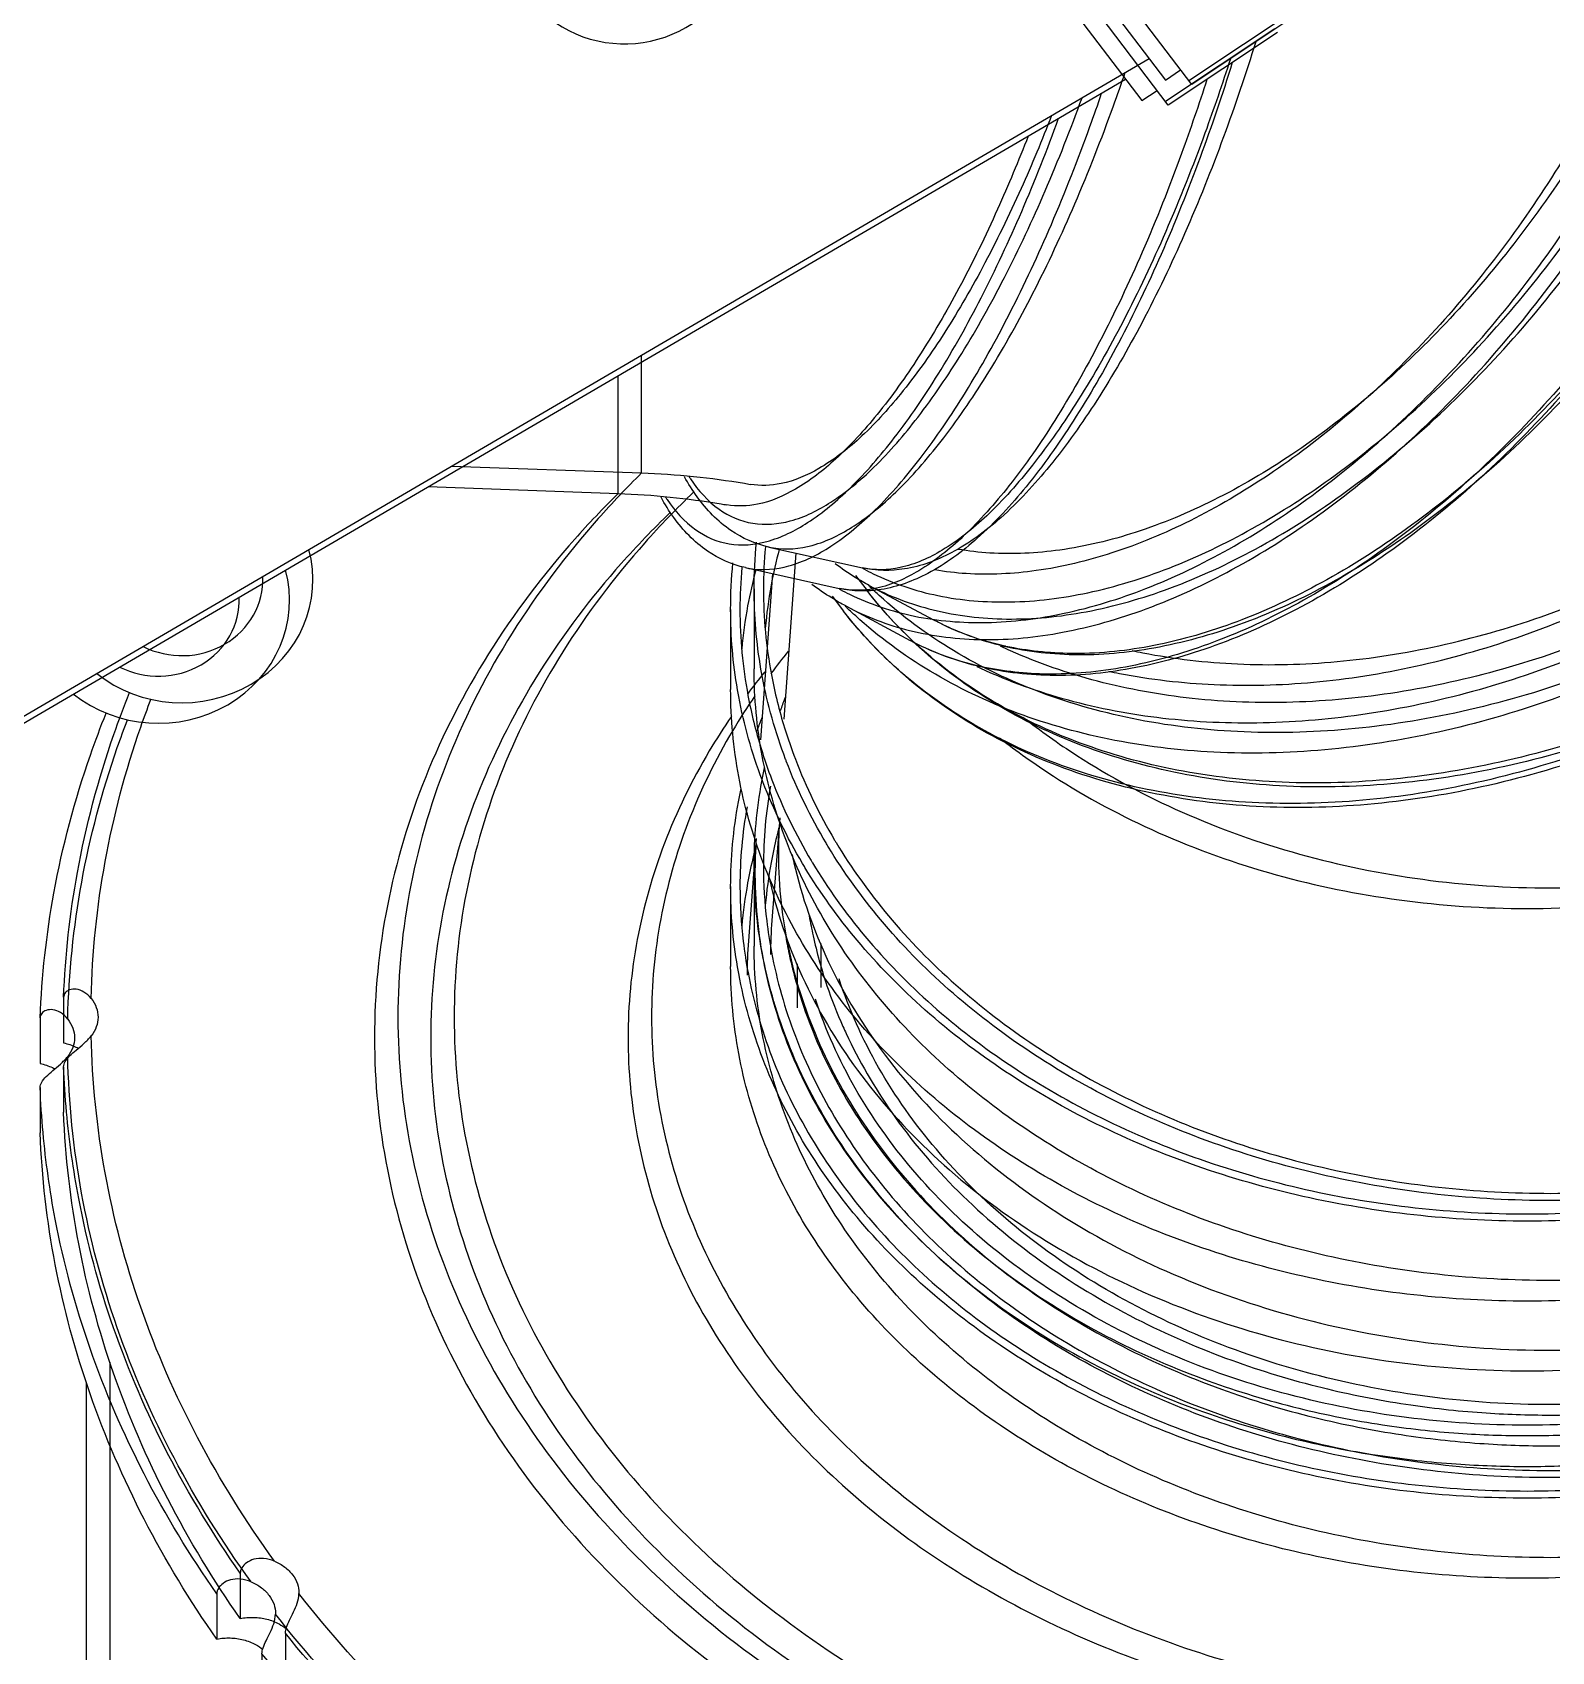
# Model space of a CAD drawing. Header units: inches. Extents: x 4821 to 127877, y 58012 to 433683.
# Drawn here: x 82924 to 83144.1, y 383124.9 to 383359.6 of the extents above; entities that cross this region are included whole.
import ezdxf

# ---------------------------------------------------------------- set-up
doc = ezdxf.new("R2010")
doc.units = ezdxf.units.IN
doc.header["$MEASUREMENT"] = 0
for name, color, linetype in [('A-FURN-FIXD', 10, 'Continuous'), ('A-WALL', 53, 'Continuous'), ('Cloums$0$A-COL-HAT', 8, 'Continuous'), ('EMG - ELEC - ID', 26, 'Continuous'), ('NECB-COLUM', 50, 'Continuous')]:
    doc.layers.add(name, color=color, linetype=linetype)

# ---------------------------------------------------------------- blocks, each defined once
blk = doc.blocks.new('COL BASEMT')
at = {"layer": 'Cloums$0$A-COL-HAT'}
h = blk.add_hatch(dxfattribs=at)
h.set_pattern_fill('ANSI31', color=256, scale=500)
h.set_pattern_definition([(45, (1452118.876, 42013.15), (-44.194174, 44.194174), [])])
h.paths.add_polyline_path([(1693546.85, 345625.99), (1693946.85, 345625.99), (1693950.94, 348875.93), (1693546.85, 348875.93)])
h.paths.add_polyline_path([(1688721.85, 335900.88), (1689121.55, 335900.88), (1689121.85, 337327.04), (1693949.19, 337326.96), (1693946.85, 345125.99), (1693546.85, 345125.99), (1693546.85, 337726.97), (1688721.85, 337727.04)])
h.paths.add_polyline_path([(1641271.85, 335200.88), (1640873.67, 335200.88), (1640871.85, 323973.06), (1689121.85, 323973.08), (1689121.4, 335200.88), (1688721.85, 335200.88), (1688721.85, 324373.08), (1641271.85, 324373.06)])
edge = h.paths.add_edge_path()
edge.add_line((1636446.85, 345125.99), (1636046.85, 345125.99))
edge.add_line((1636046.85, 345125.99), (1636049.02, 337698.91))
edge.add_arc((1626263.14, 338211.03), 9799.28, 305.315023, 357.004292, ccw=False)
edge.add_line((1631927.82, 330214.96), (1632171.53, 329896.4))
edge.add_arc((1626336.78, 338141.43), 10100.73, 305.285859, 355.375183)
edge.add_line((1636404.63, 337327), (1640874.01, 337327))
edge.add_line((1640874.01, 337327), (1640873.78, 335900.88))
edge.add_line((1640873.78, 335900.88), (1641271.85, 335900.88))
edge.add_line((1641271.85, 335900.88), (1641271.85, 337725.88))
edge.add_line((1641271.85, 337725.88), (1636446.85, 337725.88))
edge.add_line((1636446.85, 337725.88), (1636446.85, 345125.99))
h.paths.add_polyline_path([(1636046.85, 345625.99), (1636446.85, 345625.99), (1636446.85, 348875.93), (1636048.92, 348875.93)])
blk = doc.blocks.new('A$C0e128a0b')
at = {"layer": 'A-FURN-FIXD'}
for p, q in [((917.82, 2366.82), (926.18, 2354.27)), ((917.39, 2366.5), (925.75, 2353.95)), ((926.18, 2354.27), (895.74, 2331.19)), ((925.66, 2351.24), (924.49, 2352.99)), ((896.91, 2329.43), (925.66, 2351.24)), ((1013.22, 2195.32), (923.19, 2349.37)), ((983.72, 2317.21), (987.69, 2324.6)), ((982.6, 2315.64), (984.31, 2316.96)), ((979.32, 2305.68), (981.71, 2316.46)), ((1029.91, 2311.68), (1024.86, 2311.68)), ((980.01, 2308.78), (999.09, 2307.42)), ((1010.43, 2306.94), (1022.22, 2306.03)), ((984.13, 2303.99), (993.32, 2303.99)), ((1015.97, 2303.99), (1025.16, 2303.99)), ((970.8, 2291.07), (957.27, 2291.07)), ((970.01, 2269.25), (970.8, 2291.07)), ((970.01, 2269.25), (970.8, 2291.07)), ((1099.49, 2251.7), (1099.58, 2251.7)), ((1099.49, 2251.7), (1099.58, 2251.7)), ((1104.13, 2250.14), (1109.34, 2250.14)), ((1104.13, 2250.14), (1109.34, 2250.14)), ((1097.23, 2244.95), (1102.44, 2244.95)), ((1097.23, 2244.95), (1102.44, 2244.95)), ((1072.97, 2229.96), (1144.04, 2229.96)), ((1072.97, 2229.96), (1144.04, 2229.96)), ((1031.05, 2224.66), (1031.09, 2224.66)), ((1031.05, 2224.66), (1031.09, 2224.66)), ((1031.09, 2224.66), (1036.3, 2224.66)), ((1031.09, 2224.66), (1036.3, 2224.66)), ((1039.06, 2224.66), (1044.27, 2224.66)), ((1039.06, 2224.66), (1044.27, 2224.66))]:
    blk.add_line(p, q, dxfattribs=at)
for centre, major_axis, start_param, end_param in [((906.51, 2291.8), (0, -13.46), -0.952846, 2.188747), ((983.08, 2238.24), (0, 15.07), 4.00763, 6.532054), ((983.08, 2238.24), (0, 15.07), 4.00763, 6.532054), ((983.08, 2238.24), (0, 9.3), 4.213572, 6.326111), ((983.08, 2238.24), (0, 9.3), 4.213572, 6.326111)]:
    blk.add_ellipse(centre, major_axis=major_axis, ratio=0.9375, start_param=start_param, end_param=end_param, dxfattribs=at)
for points, knots in [([(1033.34, 2263.07), (1038.41, 2263.07), (1048.64, 2264.07), (1063.57, 2268.54), (1077.81, 2275.85), (1091.03, 2285.84), (1102.94, 2298.26), (1113.28, 2312.84), (1121.84, 2329.24), (1128.41, 2347.1), (1132.88, 2366.03), (1135.14, 2385.61), (1135.14, 2405.4), (1132.88, 2424.98), (1128.41, 2443.91), (1121.84, 2461.77), (1113.28, 2478.17), (1102.94, 2492.75), (1091.03, 2505.17), (1077.81, 2515.16), (1063.57, 2522.48), (1048.64, 2526.94), (1038.41, 2527.94), (1033.34, 2527.94)], [0, 0, 0, 0, 15.079568, 30.320231, 45.864127, 61.819332, 78.250833, 95.177707, 112.575258, 130.380477, 148.499447, 166.815753, 185.199356, 203.515662, 221.634632, 239.439851, 256.837402, 273.764276, 290.195777, 306.150982, 321.694878, 336.935541, 352.015109, 352.015109, 352.015109, 352.015109]), ([(1033.34, 2263.07), (1038.41, 2263.07), (1048.64, 2264.07), (1063.57, 2268.54), (1077.81, 2275.85), (1091.03, 2285.84), (1102.94, 2298.26), (1113.28, 2312.84), (1121.84, 2329.24), (1128.41, 2347.1), (1132.88, 2366.03), (1135.14, 2385.61), (1135.14, 2405.4), (1132.88, 2424.98), (1128.41, 2443.91), (1121.84, 2461.77), (1113.28, 2478.17), (1102.94, 2492.75), (1091.03, 2505.17), (1077.81, 2515.16), (1063.57, 2522.48), (1048.64, 2526.94), (1038.41, 2527.94), (1033.34, 2527.94)], [0, 0, 0, 0, 15.079568, 30.320231, 45.864127, 61.819332, 78.250833, 95.177707, 112.575258, 130.380477, 148.499447, 166.815753, 185.199356, 203.515662, 221.634632, 239.439851, 256.837402, 273.764276, 290.195777, 306.150982, 321.694878, 336.935541, 352.015109, 352.015109, 352.015109, 352.015109]), ([(1033.34, 2269.53), (1038.17, 2269.53), (1047.89, 2270.49), (1062.1, 2274.73), (1075.65, 2281.69), (1088.22, 2291.19), (1099.55, 2303.01), (1109.38, 2316.87), (1117.52, 2332.47), (1123.78, 2349.47), (1128.03, 2367.47), (1130.17, 2386.09), (1130.17, 2404.92), (1128.03, 2423.54), (1123.78, 2441.55), (1117.52, 2458.54), (1109.38, 2474.14), (1099.55, 2488.01), (1088.22, 2499.82), (1075.65, 2509.32), (1062.1, 2516.28), (1047.89, 2520.53), (1038.17, 2521.48), (1033.34, 2521.48)], [0, 0, 0, 0, 14.343979, 28.841196, 43.626853, 58.803755, 74.433719, 90.534892, 107.083782, 124.020454, 141.255572, 158.678399, 176.165241, 193.588069, 210.823187, 227.759859, 244.308748, 260.409921, 276.039886, 291.216788, 306.002445, 320.499661, 334.84364, 334.84364, 334.84364, 334.84364]), ([(1039.31, 2498.51), (1041.09, 2498.34), (1046.65, 2497.54), (1055.87, 2494.92), (1066.53, 2489.72), (1076.51, 2482.59), (1085.59, 2473.7), (1093.6, 2463.23), (1100.37, 2451.4), (1105.79, 2438.44), (1109.73, 2424.62), (1112.13, 2410.21), (1112.67, 2400.42), (1112.67, 2395.51)], [0, 0, 0, 0, 5.315583, 16.652014, 28.19574, 40.023153, 52.183242, 64.695289, 77.54966, 90.710774, 104.121404, 117.707718, 131.38469, 131.38469, 131.38469, 131.38469]), ([(1001.09, 2486.47), (1001.84, 2486.36), (1005.92, 2485.68), (1013.28, 2483.59), (1022.73, 2478.97), (1031.57, 2472.66), (1039.61, 2464.79), (1046.71, 2455.51), (1052.71, 2445.02), (1057.51, 2433.54), (1061, 2421.3), (1063.13, 2408.53), (1063.84, 2395.51), (1063.13, 2382.48), (1061, 2369.72), (1057.51, 2357.47), (1052.71, 2345.99), (1046.71, 2335.5), (1039.61, 2326.23), (1031.57, 2318.35), (1022.73, 2312.04), (1013.28, 2307.43), (1003.41, 2304.62), (996.67, 2303.99), (993.32, 2303.99)], [0, 0, 0, 0, 2.240882, 12.284718, 22.512213, 32.991048, 43.764626, 54.850032, 66.23873, 77.899195, 89.780727, 101.817911, 113.935415, 126.052919, 138.090103, 149.971635, 161.6321, 173.020798, 184.106204, 194.879782, 205.358617, 215.586112, 225.629948, 235.576733, 235.576733, 235.576733, 235.576733]), ([(1032.93, 2486.47), (1033.68, 2486.36), (1037.76, 2485.68), (1045.12, 2483.59), (1054.57, 2478.97), (1063.41, 2472.66), (1071.46, 2464.79), (1078.55, 2455.51), (1084.56, 2445.02), (1089.35, 2433.54), (1092.85, 2421.3), (1094.97, 2408.53), (1095.69, 2395.51), (1094.97, 2382.48), (1092.85, 2369.72), (1089.35, 2357.47), (1084.56, 2345.99), (1078.55, 2335.5), (1071.46, 2326.23), (1063.41, 2318.35), (1054.57, 2312.04), (1045.12, 2307.43), (1035.25, 2304.62), (1028.51, 2303.99), (1025.16, 2303.99)], [0, 0, 0, 0, 2.240882, 12.284718, 22.512213, 32.991048, 43.764626, 54.850032, 66.23873, 77.899195, 89.780727, 101.817911, 113.935415, 126.052919, 138.090103, 149.971635, 161.6321, 173.020798, 184.106204, 194.879782, 205.358617, 215.586112, 225.629948, 235.576733, 235.576733, 235.576733, 235.576733]), ([(1025.19, 2486.24), (1025.45, 2486.19), (1029.05, 2485.55), (1035.93, 2483.59), (1045.38, 2478.97), (1054.22, 2472.66), (1062.26, 2464.79), (1069.36, 2455.51), (1075.36, 2445.02), (1080.16, 2433.54), (1083.65, 2421.3), (1085.78, 2408.53), (1086.49, 2395.51), (1085.78, 2382.48), (1083.65, 2369.72), (1080.16, 2357.47), (1075.36, 2345.99), (1069.36, 2335.5), (1062.26, 2326.23), (1054.22, 2318.35), (1045.38, 2312.04), (1035.93, 2307.43), (1029.05, 2305.47), (1025.45, 2304.82), (1025.19, 2304.78)], [0, 0, 0, 0, 0.783857, 10.827693, 21.055188, 31.534023, 42.307601, 53.393007, 64.781705, 76.44217, 88.323702, 100.360886, 112.47839, 124.595894, 136.633078, 148.51461, 160.175075, 171.563773, 182.649179, 193.422757, 203.901592, 214.129087, 224.172923, 224.95678, 224.95678, 224.95678, 224.95678]), ([(1082.6, 2395.51), (1082.6, 2398.25), (1082.39, 2404.04), (1081.37, 2413.19), (1079.37, 2423.23), (1076.06, 2434.09), (1071.11, 2445.45), (1064.4, 2456.45), (1056.12, 2466.22), (1046.71, 2474.12), (1036.42, 2479.92), (1025.52, 2483.46), (1016.73, 2484.38), (1011.73, 2484.18), (1010.44, 2484.08)], [0, 0, 0, 0, 7.6359, 16.126687, 25.638245, 36.190048, 47.9011, 60.439777, 72.625938, 84.403445, 95.848723, 107.026129, 118.068257, 121.899524, 121.899524, 121.899524, 121.899524]), ([(1022.27, 2305.44), (1023.47, 2305.58), (1027.97, 2306.27), (1035.69, 2308.46), (1045.03, 2313.02), (1053.77, 2319.26), (1061.72, 2327.04), (1068.73, 2336.21), (1074.66, 2346.57), (1079.4, 2357.92), (1082.86, 2370.02), (1084.96, 2382.63), (1085.66, 2395.51), (1084.96, 2408.38), (1082.86, 2420.99), (1079.4, 2433.09), (1074.66, 2444.44), (1068.73, 2454.8), (1061.72, 2463.97), (1053.77, 2471.75), (1045.03, 2477.99), (1035.69, 2482.55), (1028.93, 2484.48), (1025.41, 2485.11), (1025.19, 2485.15)], [0, 0, 0, 0, 3.58733, 13.513002, 23.620174, 33.975729, 44.622559, 55.577548, 66.832262, 78.355545, 90.097294, 101.992864, 113.967809, 125.942754, 137.838325, 149.580073, 161.103357, 172.35807, 183.313059, 193.95989, 204.315444, 214.422616, 224.348288, 225.015336, 225.015336, 225.015336, 225.015336]), ([(1014.6, 2308.34), (1014.93, 2308.41), (1019.18, 2309.35), (1027.27, 2312.18), (1038.05, 2318.79), (1047.78, 2327.7), (1056.14, 2338.67), (1065.26, 2355.71), (1071.96, 2380.19), (1071.96, 2410.83), (1065.26, 2435.3), (1056.14, 2452.35), (1047.78, 2463.31), (1038.05, 2472.22), (1027.27, 2478.83), (1019.18, 2481.67), (1014.93, 2482.6), (1014.6, 2482.67)], [0, 0, 0, 0, 0.99988, 12.898626, 25.109344, 37.726122, 50.791598, 64.288666, 92.213604, 120.691905, 148.616843, 162.113911, 175.179386, 187.796164, 200.006882, 211.905629, 212.905509, 212.905509, 212.905509, 212.905509]), ([(998.86, 2334.87), (1000.42, 2336.86), (1004.53, 2342.64), (1012.4, 2357.33), (1018.82, 2380.81), (1018.82, 2410.21), (1011.21, 2438.01), (996.75, 2461.03), (980.05, 2473.91), (969.07, 2477.85), (965.63, 2478.71)], [0, 0, 0, 0, 7.218408, 20.16701, 46.957193, 74.278252, 101.068435, 126.464815, 150.176875, 160.694004, 160.694004, 160.694004, 160.694004]), ([(1013.79, 2478.48), (1016.7, 2476.71), (1022.5, 2472.53), (1030.42, 2464.79), (1037.51, 2455.51), (1043.52, 2445.02), (1048.32, 2433.54), (1051.81, 2421.3), (1053.94, 2408.53), (1054.65, 2395.51), (1053.94, 2382.48), (1051.81, 2369.72), (1048.32, 2357.47), (1043.52, 2345.99), (1037.51, 2335.5), (1030.42, 2326.23), (1022.5, 2318.48), (1016.7, 2314.3), (1013.79, 2312.53)], [0, 0, 0, 0, 9.954061, 20.727639, 31.813045, 43.201743, 54.862208, 66.74374, 78.780924, 90.898428, 103.015932, 115.053116, 126.934648, 138.595113, 149.983811, 161.069217, 171.842795, 181.796856, 181.796856, 181.796856, 181.796856]), ([(1013.25, 2313.4), (1016.2, 2315.17), (1022, 2319.33), (1029.87, 2327.04), (1036.89, 2336.21), (1042.82, 2346.57), (1047.56, 2357.92), (1051.01, 2370.02), (1053.11, 2382.63), (1053.82, 2395.51), (1053.11, 2408.38), (1051.01, 2420.99), (1047.56, 2433.09), (1042.82, 2444.44), (1036.89, 2454.8), (1029.87, 2463.97), (1022, 2471.68), (1016.2, 2475.84), (1013.25, 2477.62)], [0, 0, 0, 0, 10.051048, 20.697879, 31.652868, 42.907581, 54.430865, 66.172613, 78.068183, 90.043129, 102.018074, 113.913644, 125.655393, 137.178676, 148.433389, 159.388379, 170.035209, 180.086257, 180.086257, 180.086257, 180.086257]), ([(1028.92, 2477.27), (1032.44, 2476.11), (1039.35, 2473.01), (1048.83, 2466.29), (1057.3, 2457.66), (1064.54, 2447.36), (1070.38, 2435.66), (1074.66, 2422.89), (1077.27, 2409.39), (1077.86, 2400.14), (1077.86, 2395.51)], [0, 0, 0, 0, 10.956834, 22.123311, 33.655178, 45.571955, 57.851571, 70.436118, 83.239769, 96.157746, 96.157746, 96.157746, 96.157746]), ([(1079.06, 2395.51), (1079.06, 2398.16), (1078.86, 2403.77), (1077.88, 2412.63), (1075.94, 2422.35), (1072.73, 2432.88), (1067.94, 2443.88), (1061.43, 2454.53), (1053.42, 2463.98), (1044.62, 2471.37), (1038.27, 2475.03), (1035.21, 2476.45)], [0, 0, 0, 0, 7.394845, 15.617589, 24.82888, 35.047576, 46.388925, 58.531774, 70.333235, 81.738943, 91.659007, 91.659007, 91.659007, 91.659007]), ([(926.42, 2472.01), (930.23, 2471.38), (937.94, 2469.38), (949.14, 2464.49), (959.99, 2457.77), (970.2, 2449.37), (979.55, 2439.51), (987.79, 2428.44), (994.74, 2416.41), (1000.21, 2403.72), (1004.08, 2390.69), (1006.25, 2377.62), (1006.65, 2364.84), (1005.28, 2352.65), (1002.16, 2341.35), (997.33, 2331.24), (991.28, 2323.05), (986.57, 2318.7), (984.31, 2316.96)], [0, 0, 0, 0, 11.475568, 23.445644, 35.862893, 48.642865, 61.673558, 74.825088, 87.959266, 100.939082, 113.638209, 125.950607, 137.800198, 149.150315, 160.012021, 170.449389, 180.578743, 188.866824, 188.866824, 188.866824, 188.866824]), ([(927.99, 2472.11), (931.56, 2471.47), (939.04, 2469.49), (950.07, 2464.67), (960.96, 2457.89), (971.2, 2449.42), (980.54, 2439.5), (988.75, 2428.35), (995.62, 2416.27), (1001.01, 2403.53), (1004.77, 2390.44), (1006.81, 2377.33), (1007.07, 2364.52), (1005.53, 2352.32), (1002.24, 2341.03), (997.26, 2330.95), (991.15, 2322.9), (986.48, 2318.64), (984.31, 2316.96)], [0, 0, 0, 0, 10.773987, 22.817401, 35.304557, 48.143179, 61.210917, 74.384382, 87.529784, 100.512038, 113.22354, 125.549884, 137.423036, 148.808786, 159.699671, 170.191809, 180.378526, 188.359711, 188.359711, 188.359711, 188.359711]), ([(920.49, 2467.57), (924.3, 2466.94), (932.01, 2464.96), (943.23, 2460.09), (954.08, 2453.38), (964.31, 2445), (973.67, 2435.15), (981.93, 2424.08), (988.9, 2412.05), (994.39, 2399.36), (998.27, 2386.32), (1000.45, 2373.24), (1000.87, 2360.45), (999.51, 2348.25), (996.39, 2336.94), (991.57, 2326.81), (986.98, 2320.6), (984.27, 2317.7), (983.96, 2317.38)], [0, 0, 0, 0, 11.476278, 23.447989, 35.868214, 48.65272, 61.689543, 74.848694, 87.99176, 100.981428, 113.691008, 126.014068, 137.874144, 149.234219, 160.105075, 170.550625, 180.687177, 181.968817, 181.968817, 181.968817, 181.968817]), ([(919.78, 2464.08), (923.31, 2463.47), (930.42, 2461.6), (940.79, 2457.14), (950.86, 2451.06), (960.4, 2443.49), (969.21, 2434.6), (977.09, 2424.59), (983.87, 2413.68), (989.39, 2402.12), (993.55, 2390.15), (996.24, 2378.04), (997.4, 2366.05), (997, 2354.46), (995.04, 2343.5), (992.53, 2336.26), (990.89, 2332.69), (990.71, 2332.31)], [0, 0, 0, 0, 10.622951, 21.68084, 33.135191, 44.91765, 56.93718, 69.087362, 81.253625, 93.320411, 105.178329, 116.731356, 127.904138, 138.649236, 148.953954, 158.845793, 160.039439, 160.039439, 160.039439, 160.039439]), ([(991.22, 2347.42), (991.31, 2347.83), (992.12, 2351.82), (993.02, 2359.68), (992.72, 2371.13), (990.86, 2382.85), (987.53, 2394.57), (982.77, 2406), (976.71, 2416.9), (969.48, 2427.01), (961.27, 2436.07), (952.26, 2443.91), (942.65, 2450.31), (932.68, 2455.16), (925.79, 2457.3), (922.36, 2458.06)], [0, 0, 0, 0, 1.186975, 11.359998, 21.9731, 32.994315, 44.370612, 55.997108, 67.784255, 79.593288, 91.324354, 102.840339, 114.063294, 124.895232, 135.30237, 135.30237, 135.30237, 135.30237]), ([(892.24, 2430.61), (896.12, 2430.12), (904.01, 2428.61), (915.79, 2424.96), (927.56, 2419.97), (939.04, 2413.74), (949.96, 2406.43), (960.06, 2398.22), (969.09, 2389.3), (976.84, 2379.88), (983.13, 2370.18), (987.8, 2360.42), (990.74, 2350.83), (991.82, 2341.92), (991.38, 2336.31), (990.91, 2333.84)], [0, 0, 0, 0, 11.602196, 23.7878, 36.383911, 49.19584, 62.018034, 74.644435, 86.878803, 98.545568, 109.501847, 119.651506, 128.962135, 137.484884, 144.509937, 144.509937, 144.509937, 144.509937]), ([(893.53, 2431.11), (897.26, 2430.62), (905.03, 2429.1), (916.71, 2425.45), (928.54, 2420.38), (940.05, 2414.07), (950.97, 2406.67), (961.05, 2398.36), (970.03, 2389.32), (977.71, 2379.77), (983.9, 2369.93), (988.42, 2360.02), (991.16, 2350.27), (992.03, 2340.93), (990.96, 2332.23), (988.96, 2326.98), (987.69, 2324.6)], [0, 0, 0, 0, 11.155449, 23.438517, 36.110982, 48.980346, 61.847408, 74.510116, 86.778995, 98.485897, 109.494337, 119.709391, 129.095545, 137.696314, 145.677504, 153.298145, 153.298145, 153.298145, 153.298145]), ([(983.72, 2317.21), (984.95, 2319.5), (986.91, 2324.65), (987.91, 2333.21), (986.98, 2342.47), (984.19, 2352.13), (979.62, 2361.97), (973.39, 2371.78), (965.66, 2381.32), (956.61, 2390.37), (946.46, 2398.7), (935.46, 2406.12), (923.87, 2412.44), (911.99, 2417.51), (900.1, 2421.2), (892.12, 2422.73), (888.21, 2423.22)], [0, 0, 0, 0, 7.361474, 15.267491, 23.795794, 33.116523, 43.292028, 54.295739, 66.033147, 78.359907, 91.096802, 104.042477, 116.984874, 129.712102, 142.023308, 153.740146, 153.740146, 153.740146, 153.740146]), ([(981.83, 2316.59), (982.02, 2316.94), (983.39, 2319.61), (985.24, 2325.17), (985.92, 2333.63), (984.77, 2342.66), (981.85, 2352.05), (977.25, 2361.59), (971.08, 2371.08), (963.49, 2380.29), (954.65, 2389.01), (944.78, 2397.04), (934.1, 2404.2), (922.88, 2410.3), (911.37, 2415.21), (899.85, 2418.81), (892.12, 2420.33), (888.33, 2420.82)], [0, 0, 0, 0, 1.123216, 8.480815, 16.214801, 24.572839, 33.699734, 43.642504, 54.36834, 65.783527, 77.749609, 90.096803, 102.635469, 115.166475, 127.491061, 139.42073, 150.787667, 150.787667, 150.787667, 150.787667]), ([(892.29, 2415.07), (895.91, 2414.48), (903.26, 2412.8), (914.13, 2409.03), (924.88, 2404.08), (935.28, 2398.03), (945.12, 2391.01), (954.13, 2383.2), (962.05, 2374.82), (968.73, 2366.08), (974.01, 2357.11), (977.78, 2348.15), (979.88, 2339.44), (980.24, 2332.52), (979.79, 2328.64), (979.58, 2327.44)], [0, 0, 0, 0, 10.891256, 22.288099, 33.90766, 45.642067, 57.445534, 69.039084, 80.097656, 90.541409, 100.395495, 109.515047, 117.813876, 125.302959, 128.680946, 128.680946, 128.680946, 128.680946]), ([(996.41, 2304.09), (997.71, 2303.19), (1002.37, 2300.21), (1010.82, 2296.09), (1021.96, 2292.92), (1033.34, 2291.85), (1044.72, 2292.92), (1055.87, 2296.09), (1066.53, 2301.3), (1076.51, 2308.42), (1085.59, 2317.31), (1093.6, 2327.78), (1100.37, 2339.62), (1105.79, 2352.58), (1109.73, 2366.4), (1112.13, 2380.8), (1112.67, 2390.6), (1112.67, 2395.51)], [0, 0, 0, 0, 4.593137, 16.136863, 27.473294, 38.700185, 49.927076, 61.263507, 72.807233, 84.634646, 96.794735, 109.306782, 122.161153, 135.322267, 148.732896, 162.319211, 175.996183, 175.996183, 175.996183, 175.996183]), ([(1010.44, 2306.94), (1011.83, 2306.83), (1016.94, 2306.64), (1025.84, 2307.62), (1036.73, 2311.23), (1047, 2317.1), (1056.38, 2325.05), (1064.61, 2334.86), (1071.27, 2345.87), (1076.16, 2357.2), (1079.42, 2367.99), (1081.39, 2377.96), (1082.4, 2387.04), (1082.6, 2392.79), (1082.6, 2395.51)], [0, 0, 0, 0, 4.146988, 15.193982, 26.375247, 37.832331, 49.61944, 61.821561, 74.351703, 85.986047, 96.45771, 105.893391, 114.319687, 121.900328, 121.900328, 121.900328, 121.900328]), ([(1077.86, 2395.51), (1077.86, 2390.87), (1077.27, 2381.63), (1074.66, 2368.12), (1070.38, 2355.35), (1064.54, 2343.65), (1057.3, 2333.35), (1048.83, 2324.73), (1039.35, 2318), (1032.44, 2314.9), (1028.92, 2313.75)], [0, 0, 0, 0, 12.917977, 25.721627, 38.306174, 50.585791, 62.502568, 74.034435, 85.200912, 96.157746, 96.157746, 96.157746, 96.157746]), ([(1035.21, 2314.56), (1038.37, 2316.03), (1044.81, 2319.76), (1053.67, 2327.28), (1061.64, 2336.78), (1068.09, 2347.44), (1072.83, 2358.41), (1075.99, 2368.86), (1077.89, 2378.51), (1078.87, 2387.31), (1079.06, 2392.87), (1079.06, 2395.51)], [0, 0, 0, 0, 10.24804, 21.663047, 33.479963, 45.614547, 56.881609, 67.022695, 76.160504, 84.320793, 91.662124, 91.662124, 91.662124, 91.662124]), ([(921.28, 2361.62), (924.94, 2360.48), (932.37, 2357.97), (943.14, 2353.66), (953.28, 2348.83), (962.23, 2343.69), (969.81, 2338.34), (975.82, 2332.82), (980.01, 2327.22), (982.11, 2321.65), (982.06, 2318.02), (981.71, 2316.46)], [45.061237, 45.061237, 45.061237, 45.061237, 56.392313, 68.195167, 79.251025, 89.359971, 98.376511, 106.222891, 112.841846, 118.162169, 122.624606, 122.624606, 122.624606, 122.624606]), ([(923.22, 2358.71), (926.08, 2357.79), (932.76, 2355.51), (942.87, 2351.5), (953.12, 2346.66), (962.12, 2341.59), (969.64, 2336.4), (975.52, 2331.21), (979.64, 2326.13), (981.92, 2321.19), (982.02, 2317.86), (981.71, 2316.46)], [53.470554, 53.470554, 53.470554, 53.470554, 62.338112, 74.322054, 85.498925, 95.634474, 104.537804, 112.081236, 118.236132, 123.147523, 127.143397, 127.143397, 127.143397, 127.143397]), ([(979.32, 2305.68), (979.36, 2305.86), (979.68, 2307.5), (979.33, 2311.09), (976.8, 2316.01), (972.5, 2321.05), (966.5, 2326.18), (958.91, 2331.3), (949.9, 2336.3), (939.68, 2341.05), (931.15, 2344.4), (926.08, 2346.18), (924.8, 2346.61)], [0, 0, 0, 0, 0.509448, 4.657048, 9.663607, 15.917261, 23.529802, 32.459656, 42.576079, 53.690475, 65.574252, 69.555007, 69.555007, 69.555007, 69.555007]), ([(971.19, 2296.48), (971.29, 2296.55), (972.71, 2297.49), (975.08, 2299.55), (976.96, 2303.8), (976.52, 2308.55), (974.09, 2313.32), (969.95, 2318.21), (964.15, 2323.19), (956.81, 2328.17), (948.09, 2333.02), (938.26, 2337.61), (931.29, 2340.36), (927.69, 2341.67)], [0, 0, 0, 0, 0.355501, 4.959541, 8.880542, 12.900484, 17.745826, 23.796457, 31.163459, 39.808458, 49.606257, 60.375375, 71.671111, 71.671111, 71.671111, 71.671111]), ([(929.73, 2338.17), (932.56, 2337.07), (938.46, 2334.61), (946.97, 2330.48), (954.88, 2325.89), (961.5, 2321.19), (966.68, 2316.5), (970.28, 2311.9), (972.2, 2307.55), (972.31, 2304.71), (972.11, 2303.55)], [58.023512, 58.023512, 58.023512, 58.023512, 66.960075, 76.852094, 85.77791, 93.696918, 100.438203, 105.918659, 110.300231, 113.586237, 113.586237, 113.586237, 113.586237]), ([(990.91, 2333.84), (990.86, 2333.54), (990.78, 2333.18), (990.71, 2332.83), (990.7, 2332.79)], [0, 0, 0, 0, 0.869008, 1.00063, 1.00063, 1.00063, 1.00063]), ([(989.33, 2328.21), (988.96, 2327.23), (988.43, 2326.02), (987.82, 2324.85), (987.69, 2324.6)], [0, 0, 0, 0, 2.934416, 3.725952, 3.725952, 3.725952, 3.725952]), ([(1000.1, 2307.49), (1001.31, 2307.86), (1005.74, 2309.39), (1010.01, 2311.47), (1012.98, 2313.24)], [0, 0, 0, 0, 3.747218, 13.85439, 13.85439, 13.85439, 13.85439]), ([(1013.79, 2312.53), (1013.63, 2312.44), (1010.48, 2310.55), (1007.17, 2308.93), (1003.93, 2307.69)], [0, 0, 0, 0, 0.526345, 10.753839, 10.753839, 10.753839, 10.753839]), ([(1021.71, 2310.32), (1022.47, 2310.45), (1025.17, 2310.98), (1027.83, 2311.72), (1029.72, 2312.36)], [0, 0, 0, 0, 2.283563, 8.164597, 8.164597, 8.164597, 8.164597]), ([(1143.78, 2309.25), (1141.1, 2303.43), (1135.21, 2292.23), (1124.76, 2276.8), (1112.94, 2263.14), (1104.14, 2255.26), (1099.58, 2251.7)], [0, 0, 0, 0, 18.059259, 35.702723, 52.923373, 69.727815, 69.727815, 69.727815, 69.727815]), ([(1143.78, 2309.25), (1141.1, 2303.43), (1135.21, 2292.23), (1124.76, 2276.8), (1112.94, 2263.14), (1104.14, 2255.26), (1099.58, 2251.7)], [0, 0, 0, 0, 18.059259, 35.702723, 52.923373, 69.727815, 69.727815, 69.727815, 69.727815]), ([(984.13, 2305.06), (987.43, 2305.06), (992.84, 2305.57), (998.1, 2306.87), (1000.1, 2307.49)], [0, 0, 0, 0, 9.829764, 16.01666, 16.01666, 16.01666, 16.01666]), ([(1003.72, 2307.61), (1000.6, 2306.44), (997.13, 2305.45), (993.61, 2304.82), (993.35, 2304.78)], [0, 0, 0, 0, 9.820619, 10.604477, 10.604477, 10.604477, 10.604477]), ([(998.08, 2307.04), (997.62, 2307.2), (997.12, 2307.38), (996.61, 2307.57), (996.56, 2307.59)], [0, 0, 0, 0, 1.423057, 1.582654, 1.582654, 1.582654, 1.582654]), ([(979.32, 2305.68), (978.98, 2304.12), (977.51, 2300.87), (974.33, 2297.87), (972.03, 2296.43), (971.24, 2295.99)], [0, 0, 0, 0, 4.461513, 9.726406, 12.380213, 12.380213, 12.380213, 12.380213]), ([(979.58, 2306.87), (980.95, 2306.51), (983.96, 2305.83), (987.01, 2305.42), (988.67, 2305.27)], [0, 0, 0, 0, 4.180396, 9.12952, 9.12952, 9.12952, 9.12952]), ([(1012.54, 2306.59), (1013.54, 2306.34), (1016.18, 2305.78), (1018.85, 2305.42), (1020.51, 2305.27)], [0, 0, 0, 0, 3.04537, 7.994494, 7.994494, 7.994494, 7.994494]), ([(1146.71, 2305.59), (1144.07, 2300.04), (1138.32, 2289.33), (1128.22, 2274.53), (1116.88, 2261.34), (1108.48, 2253.65), (1104.13, 2250.14)], [0, 0, 0, 0, 17.338524, 34.309457, 50.896372, 67.103311, 67.103311, 67.103311, 67.103311]), ([(1146.71, 2305.59), (1144.07, 2300.04), (1138.32, 2289.33), (1128.22, 2274.53), (1116.88, 2261.34), (1108.48, 2253.65), (1104.13, 2250.14)], [0, 0, 0, 0, 17.338524, 34.309457, 50.896372, 67.103311, 67.103311, 67.103311, 67.103311]), ([(970.8, 2291.07), (970.87, 2293.06), (971.14, 2297.02), (971.7, 2301.17), (972.07, 2303.33), (972.11, 2303.55)], [0, 0, 0, 0, 5.563393, 11.047152, 11.674981, 11.674981, 11.674981, 11.674981]), ([(1015.97, 2303.99), (1012.72, 2303.99), (1008.92, 2304.34), (1005.2, 2305.08), (1004.68, 2305.19)], [0, 0, 0, 0, 9.668341, 11.249905, 11.249905, 11.249905, 11.249905]), ([(973, 2297.04), (974.88, 2295.09), (980.62, 2289.56), (991.04, 2281.69), (1004.58, 2274.73), (1018.79, 2270.49), (1028.51, 2269.53), (1033.34, 2269.53)], [0, 0, 0, 0, 7.793808, 22.97071, 37.756367, 52.253583, 66.597563, 66.597563, 66.597563, 66.597563]), ([(970.8, 2291.07), (972.5, 2289.34), (978.26, 2283.87), (988.87, 2275.85), (1003.1, 2268.54), (1018.04, 2264.07), (1028.27, 2263.07), (1033.34, 2263.07)], [0, 0, 0, 0, 6.9584, 22.913605, 38.457501, 53.698164, 68.777732, 68.777732, 68.777732, 68.777732]), ([(970.8, 2291.07), (972.5, 2289.34), (978.26, 2283.87), (988.87, 2275.85), (1003.1, 2268.54), (1018.04, 2264.07), (1028.27, 2263.07), (1033.34, 2263.07)], [0, 0, 0, 0, 6.9584, 22.913605, 38.457501, 53.698164, 68.777732, 68.777732, 68.777732, 68.777732]), ([(1095.86, 2248.9), (1096.04, 2249.32), (1096.47, 2250.09), (1097.37, 2251.01), (1098.4, 2251.57), (1099.14, 2251.7), (1099.49, 2251.7)], [0, 0, 0, 0, 1.280303, 2.494493, 3.648458, 4.670917, 4.670917, 4.670917, 4.670917]), ([(1095.86, 2248.9), (1096.04, 2249.32), (1096.47, 2250.09), (1097.37, 2251.01), (1098.4, 2251.57), (1099.14, 2251.7), (1099.49, 2251.7)], [0, 0, 0, 0, 1.280303, 2.494493, 3.648458, 4.670917, 4.670917, 4.670917, 4.670917]), ([(1104.13, 2250.14), (1103.9, 2250.14), (1103.38, 2250.27), (1102.58, 2250.64), (1101.67, 2251.1), (1100.68, 2251.53), (1099.95, 2251.68), (1099.58, 2251.7)], [0, 0, 0, 0, 0.687458, 1.568983, 2.584283, 3.668083, 4.758197, 4.758197, 4.758197, 4.758197]), ([(1104.13, 2250.14), (1103.9, 2250.14), (1103.38, 2250.27), (1102.58, 2250.64), (1101.67, 2251.1), (1100.68, 2251.53), (1099.95, 2251.68), (1099.58, 2251.7)], [0, 0, 0, 0, 0.687458, 1.568983, 2.584283, 3.668083, 4.758197, 4.758197, 4.758197, 4.758197]), ([(1102.44, 2244.95), (1102.34, 2245.46), (1102.25, 2246.5), (1102.46, 2248.02), (1102.95, 2249.3), (1103.41, 2250), (1103.63, 2250.26)], [0, 0, 0, 0, 1.439328, 2.874993, 4.268638, 5.240428, 5.240428, 5.240428, 5.240428]), ([(1102.44, 2244.95), (1102.34, 2245.46), (1102.25, 2246.5), (1102.46, 2248.02), (1102.95, 2249.3), (1103.41, 2250), (1103.63, 2250.26)], [0, 0, 0, 0, 1.439328, 2.874993, 4.268638, 5.240428, 5.240428, 5.240428, 5.240428]), ([(1095.86, 2248.9), (1091.31, 2245.61), (1081.89, 2239.73), (1066.86, 2233.15), (1051.32, 2229.02), (1040.75, 2227.95), (1035.49, 2227.83)], [0, 0, 0, 0, 16.331829, 32.337511, 48.112527, 63.759958, 63.759958, 63.759958, 63.759958]), ([(1095.86, 2248.9), (1091.31, 2245.61), (1081.89, 2239.73), (1066.86, 2233.15), (1051.32, 2229.02), (1040.75, 2227.95), (1035.49, 2227.83)], [0, 0, 0, 0, 16.331829, 32.337511, 48.112527, 63.759958, 63.759958, 63.759958, 63.759958]), ([(1095.86, 2248.9), (1095.7, 2248.5), (1095.48, 2247.71), (1095.56, 2246.56), (1095.97, 2245.68), (1096.55, 2245.11), (1097.01, 2244.95), (1097.23, 2244.95)], [0, 0, 0, 0, 1.204832, 2.246103, 3.132667, 3.890669, 4.520444, 4.520444, 4.520444, 4.520444]), ([(1095.86, 2248.9), (1095.7, 2248.5), (1095.48, 2247.71), (1095.56, 2246.56), (1095.97, 2245.68), (1096.55, 2245.11), (1097.01, 2244.95), (1097.23, 2244.95)], [0, 0, 0, 0, 1.204832, 2.246103, 3.132667, 3.890669, 4.520444, 4.520444, 4.520444, 4.520444]), ([(1097.23, 2244.95), (1092.81, 2241.86), (1083.7, 2236.32), (1069.23, 2230.07), (1055.96, 2226.48), (1047.57, 2225.3), (1044.24, 2225)], [0, 0, 0, 0, 15.681446, 31.079979, 46.268895, 56.211409, 56.211409, 56.211409, 56.211409]), ([(1097.23, 2244.95), (1092.81, 2241.86), (1083.7, 2236.32), (1069.23, 2230.07), (1055.96, 2226.48), (1047.57, 2225.3), (1044.24, 2225)], [0, 0, 0, 0, 15.681446, 31.079979, 46.268895, 56.211409, 56.211409, 56.211409, 56.211409]), ([(1102.44, 2244.95), (1098.03, 2241.86), (1088.91, 2236.33), (1074.44, 2230.07), (1059.5, 2226.03), (1049.34, 2224.86), (1044.27, 2224.66)], [0, 0, 0, 0, 15.679087, 31.076734, 46.26534, 61.33559, 61.33559, 61.33559, 61.33559]), ([(1102.44, 2244.95), (1098.03, 2241.86), (1088.91, 2236.33), (1074.44, 2230.07), (1059.5, 2226.03), (1049.34, 2224.86), (1044.27, 2224.66)], [0, 0, 0, 0, 15.679087, 31.076734, 46.26534, 61.33559, 61.33559, 61.33559, 61.33559]), ([(1031.19, 2227.83), (1025.93, 2227.95), (1015.35, 2229.03), (1003.95, 2232.05), (997.87, 2234.29), (996.82, 2234.69)], [0, 0, 0, 0, 15.657098, 31.433569, 34.773369, 34.773369, 34.773369, 34.773369]), ([(1031.19, 2227.83), (1025.93, 2227.95), (1015.35, 2229.03), (1003.95, 2232.05), (997.87, 2234.29), (996.82, 2234.69)], [0, 0, 0, 0, 15.657098, 31.433569, 34.773369, 34.773369, 34.773369, 34.773369]), ([(1031.05, 2224.66), (1026.25, 2224.85), (1016.02, 2225.98), (1004.38, 2229.07), (997.63, 2231.6), (996.04, 2232.24)], [0, 0, 0, 0, 14.27228, 30.473209, 35.519994, 35.519994, 35.519994, 35.519994]), ([(1031.05, 2224.66), (1026.25, 2224.85), (1016.02, 2225.98), (1004.38, 2229.07), (997.63, 2231.6), (996.04, 2232.24)], [0, 0, 0, 0, 14.27228, 30.473209, 35.519994, 35.519994, 35.519994, 35.519994]), ([(1031.19, 2227.83), (1030.9, 2227.6), (1030.43, 2227.09), (1030.07, 2226.18), (1030.12, 2225.37), (1030.5, 2224.8), (1030.88, 2224.67), (1031.05, 2224.66)], [0, 0, 0, 0, 1.073735, 1.954777, 2.660294, 3.254276, 3.776983, 3.776983, 3.776983, 3.776983]), ([(1031.19, 2227.83), (1030.9, 2227.6), (1030.43, 2227.09), (1030.07, 2226.18), (1030.12, 2225.37), (1030.5, 2224.8), (1030.88, 2224.67), (1031.05, 2224.66)], [0, 0, 0, 0, 1.073735, 1.954777, 2.660294, 3.254276, 3.776983, 3.776983, 3.776983, 3.776983]), ([(1031.19, 2227.83), (1031.51, 2228.08), (1032.19, 2228.48), (1032.96, 2228.62), (1033.34, 2228.62)], [0, 0, 0, 0, 1.156785, 2.277516, 2.277516, 2.277516, 2.277516]), ([(1031.19, 2227.83), (1031.51, 2228.08), (1032.19, 2228.48), (1032.96, 2228.62), (1033.34, 2228.62)], [0, 0, 0, 0, 1.156785, 2.277516, 2.277516, 2.277516, 2.277516]), ([(1033.34, 2228.62), (1033.72, 2228.62), (1034.49, 2228.48), (1035.17, 2228.08), (1035.49, 2227.83)], [0, 0, 0, 0, 1.120731, 2.276588, 2.276588, 2.276588, 2.276588]), ([(1033.34, 2228.62), (1033.72, 2228.62), (1034.49, 2228.48), (1035.17, 2228.08), (1035.49, 2227.83)], [0, 0, 0, 0, 1.120731, 2.276588, 2.276588, 2.276588, 2.276588]), ([(1039.06, 2224.66), (1038.85, 2224.66), (1038.37, 2224.83), (1037.74, 2225.38), (1037.08, 2226.14), (1036.36, 2227.02), (1035.8, 2227.58), (1035.49, 2227.83)], [0, 0, 0, 0, 0.635677, 1.436604, 2.411512, 3.521845, 4.683776, 4.683776, 4.683776, 4.683776]), ([(1039.06, 2224.66), (1038.85, 2224.66), (1038.37, 2224.83), (1037.74, 2225.38), (1037.08, 2226.14), (1036.36, 2227.02), (1035.8, 2227.58), (1035.49, 2227.83)], [0, 0, 0, 0, 0.635677, 1.436604, 2.411512, 3.521845, 4.683776, 4.683776, 4.683776, 4.683776]), ([(1036.3, 2224.66), (1036.4, 2225.15), (1036.59, 2225.72), (1036.86, 2226.25), (1036.91, 2226.34)], [0, 0, 0, 0, 1.403584, 1.674406, 1.674406, 1.674406, 1.674406]), ([(1036.3, 2224.66), (1036.4, 2225.15), (1036.59, 2225.72), (1036.86, 2226.25), (1036.91, 2226.34)], [0, 0, 0, 0, 1.403584, 1.674406, 1.674406, 1.674406, 1.674406])]:
    blk.add_open_spline(points, degree=3, knots=knots, dxfattribs=at)
for points in [[(990.7, 2332.79), (990.35, 2331.23), (989.9, 2329.69), (989.33, 2328.21)], [(981.75, 2316.45), (981.78, 2316.5), (981.81, 2316.55), (981.83, 2316.59)], [(983.72, 2317.21), (983.43, 2316.66), (983.12, 2316.13), (982.8, 2315.6)], [(983.88, 2317.29), (983.84, 2317.25), (983.8, 2317.21), (983.76, 2317.17)], [(983.96, 2317.38), (983.93, 2317.35), (983.91, 2317.32), (983.88, 2317.29)], [(982.8, 2315.6), (982.31, 2314.81), (981.79, 2314.04), (981.24, 2313.3)], [(1012.98, 2313.24), (1013.07, 2313.29), (1013.16, 2313.34), (1013.25, 2313.4)], [(1029.72, 2312.36), (1031.31, 2312.9), (1032.88, 2313.52), (1034.42, 2314.2)], [(1034.42, 2314.2), (1034.68, 2314.32), (1034.95, 2314.44), (1035.21, 2314.56)], [(991.29, 2307.91), (992.13, 2307.23), (992.99, 2306.56), (993.85, 2305.92)], [(1003.93, 2307.69), (1003.86, 2307.67), (1003.79, 2307.64), (1003.72, 2307.61)], [(1006.8, 2305.87), (1009.82, 2305.33), (1012.9, 2305.06), (1015.97, 2305.06)], [(1011.16, 2306.94), (1011.62, 2306.82), (1012.08, 2306.7), (1012.54, 2306.59)], [(1015.97, 2305.06), (1018.07, 2305.06), (1020.18, 2305.19), (1022.27, 2305.44)], [(1022.22, 2306.03), (1023.53, 2305.93), (1024.84, 2305.87), (1026.15, 2305.87)], [(984.13, 2303.99), (982.34, 2303.99), (980.55, 2304.08), (978.77, 2304.26)], [(979.23, 2305.29), (979.25, 2305.29), (979.27, 2305.29), (979.29, 2305.29)], [(979.29, 2305.29), (980.9, 2305.14), (982.51, 2305.06), (984.13, 2305.06)], [(993.35, 2304.78), (990.3, 2304.25), (987.21, 2303.99), (984.13, 2303.99)], [(1025.19, 2304.78), (1022.15, 2304.25), (1019.05, 2303.99), (1015.97, 2303.99)], [(1044.24, 2225), (1042.51, 2224.84), (1040.79, 2224.73), (1039.06, 2224.66)], [(1044.24, 2225), (1042.51, 2224.84), (1040.79, 2224.73), (1039.06, 2224.66)]]:
    blk.add_open_spline(points, degree=3, dxfattribs=at)

msp = doc.modelspace()

# ---------------------------------------------------------------- hatches: boundary and pattern name
at = {"layer": 'A-WALL'}
h = msp.add_hatch(dxfattribs=at)
h.set_pattern_fill('ANSI36', color=3, scale=250)
h.set_pattern_definition([(45, (-1206225.3, -363005.7), (420.9495, 1543.4815), [1984.375, -396.875, 0, -396.875])])
h.paths.add_polyline_path([(86321.51, 396060.39), (78773.72, 396060.36), (78773.72, 379510.37), (86321.51, 379510.37)])
h.paths.add_polyline_path([(35926.89, 396110.37), (28823.73, 396110.37), (28823.73, 387310.43), (35926.89, 387310.43)])
h = msp.add_hatch(dxfattribs=at)
h.set_pattern_fill('ANSI36', color=3, scale=250)
h.set_pattern_definition([(45, (-1206228.7, -363008.7), (420.9495, 1543.4815), [1984.375, -396.875, 0, -396.875])])
h.paths.add_polyline_path([(86318.11, 396057.41), (78770.32, 396057.38), (78770.32, 379507.39), (86318.11, 379507.39)])
h.paths.add_polyline_path([(35923.49, 396107.39), (28820.33, 396107.39), (28820.33, 387307.45), (35923.49, 387307.44)])

# ---------------------------------------------------------------- block references
at = {"layer": 'EMG - ELEC - ID', "xscale": 1.260932877019967, "yscale": 1.260932877019967, "zscale": 1.260932877019967, "rotation": 270.0008681710996}
for p in [(80123.35, 384519.79), (80119.95, 384516.81)]:
    msp.add_blockref('A$C0e128a0b', p, dxfattribs=at)
at = {"layer": 'NECB-COLUM'}
for p in [(-1607623.13, 42184.44), (-1607626.53, 42181.46)]:
    msp.add_blockref('COL BASEMT', p, dxfattribs=at)

doc.saveas('drawing.dxf')
